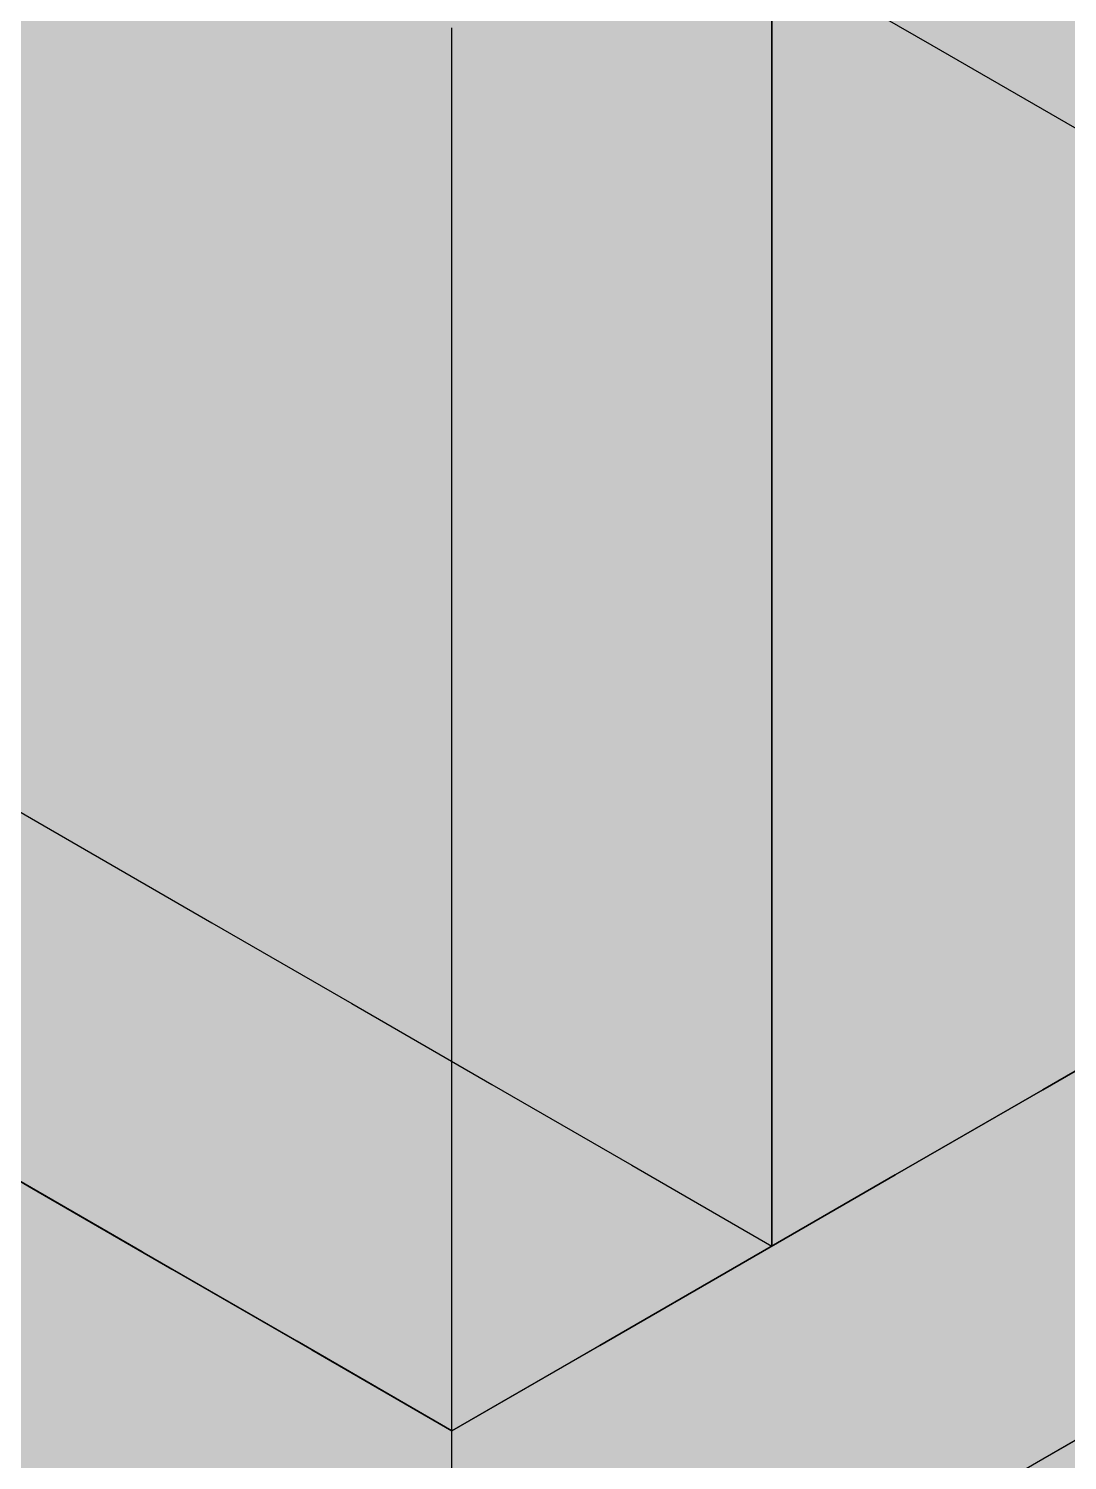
# Model space of a CAD drawing. Header units: metres. Extents: x 0 to 28.4, y 0 to 5.9.
# Drawn here: x 14.1515 to 14.4326, y 1.692 to 2.0795 of the extents above; entities that cross this region are included whole.
import ezdxf

# ---------------------------------------------------------------- set-up
doc = ezdxf.new("R2010")
doc.units = ezdxf.units.M
doc.header["$LTSCALE"] = 0.25
doc.layers.add('ISO-ARISTAS', color=8, linetype='CONTINUOUS')
doc.layers.add('ISO-CONCRETO-SUP', color=254, linetype='CONTINUOUS', true_color=0xe8e8e8)

msp = doc.modelspace()

# ---------------------------------------------------------------- linework, layer by layer
at = {"layer": 'ISO-ARISTAS', "color": 250}
for p, q in [((14.35263, 2.1), (14.39593, 2.075)), ((14.35263, 2.1), (14.39593, 2.075)), ((14.35263, 2.03476), (14.35263, 2.08222)), ((14.35263, 2.08222), (14.35263, 2.03476)), ((14.26603, 2.03222), (14.26603, 2.07968)), ((14.26603, 2.03222), (14.26603, 2.07968)), ((14.39593, 2.075), (14.43923, 2.05)), ((14.39593, 2.075), (14.43923, 2.05)), ((14.35263, 1.9873), (14.35263, 2.03476)), ((14.35263, 2.03476), (14.35263, 1.9873)), ((14.26603, 1.98476), (14.26603, 2.03222)), ((14.26603, 1.98476), (14.26603, 2.03222)), ((14.26603, 1.9373), (14.26603, 1.98476)), ((14.26603, 1.9373), (14.26603, 1.98476)), ((14.35263, 1.93984), (14.35263, 1.9873)), ((14.35263, 1.9873), (14.35263, 1.93984)), ((14.35263, 1.89238), (14.35263, 1.93984)), ((14.35263, 1.93984), (14.35263, 1.89238)), ((14.26603, 1.88984), (14.26603, 1.9373)), ((14.26603, 1.88984), (14.26603, 1.9373)), ((14.35263, 1.84492), (14.35263, 1.89238)), ((14.35263, 1.89238), (14.35263, 1.84492)), ((14.26603, 1.84238), (14.26603, 1.88984)), ((14.26603, 1.84238), (14.26603, 1.88984)), ((14.1253, 1.88125), (14.16318, 1.85938)), ((14.1253, 1.88125), (14.16318, 1.85938)), ((14.16318, 1.85938), (14.20107, 1.8375)), ((14.16318, 1.85938), (14.20107, 1.8375)), ((14.35263, 1.79746), (14.35263, 1.84492)), ((14.35263, 1.84492), (14.35263, 1.79746)), ((14.26603, 1.79492), (14.26603, 1.84238)), ((14.26603, 1.79492), (14.26603, 1.84238)), ((14.20107, 1.8375), (14.23896, 1.81563)), ((14.20107, 1.8375), (14.23896, 1.81563)), ((14.23896, 1.81563), (14.27685, 1.79375)), ((14.23896, 1.81563), (14.27685, 1.79375)), ((14.42591, 1.79231), (14.46588, 1.81538)), ((14.46588, 1.81538), (14.42591, 1.79231)), ((14.26603, 1.74746), (14.26603, 1.79492)), ((14.26603, 1.74746), (14.26603, 1.79492)), ((14.35263, 1.75), (14.35263, 1.79746)), ((14.35263, 1.79746), (14.35263, 1.75)), ((14.27685, 1.79375), (14.31474, 1.77188)), ((14.27685, 1.79375), (14.31474, 1.77188)), ((14.38594, 1.76923), (14.42591, 1.79231)), ((14.42591, 1.79231), (14.38594, 1.76923)), ((14.15236, 1.76563), (14.11447, 1.7875)), ((14.11447, 1.7875), (14.15236, 1.76563)), ((14.18217, 1.74841), (14.14025, 1.77262)), ((14.18217, 1.74841), (14.14025, 1.77262)), ((14.31474, 1.77188), (14.35263, 1.75)), ((14.31474, 1.77188), (14.35263, 1.75)), ((14.34597, 1.74615), (14.38594, 1.76923)), ((14.38594, 1.76923), (14.34597, 1.74615)), ((14.19025, 1.74375), (14.15236, 1.76563)), ((14.15236, 1.76563), (14.19025, 1.74375)), ((14.2241, 1.72421), (14.18217, 1.74841)), ((14.2241, 1.72421), (14.18217, 1.74841)), ((14.35263, 1.75), (14.30933, 1.725)), ((14.35263, 1.75), (14.30933, 1.725)), ((14.26603, 1.7), (14.26603, 1.74746)), ((14.26603, 1.7), (14.26603, 1.74746)), ((14.306, 1.72308), (14.34597, 1.74615)), ((14.34597, 1.74615), (14.306, 1.72308)), ((14.22814, 1.72188), (14.19025, 1.74375)), ((14.19025, 1.74375), (14.22814, 1.72188)), ((14.30933, 1.725), (14.26603, 1.7)), ((14.30933, 1.725), (14.26603, 1.7)), ((14.26603, 1.7), (14.2241, 1.72421)), ((14.26603, 1.7), (14.2241, 1.72421)), ((14.26603, 1.7), (14.22814, 1.72188)), ((14.22814, 1.72188), (14.26603, 1.7)), ((14.26603, 1.7), (14.306, 1.72308)), ((14.306, 1.72308), (14.26603, 1.7)), ((14.4248, 1.69167), (14.46521, 1.715)), ((14.46521, 1.715), (14.4248, 1.69167)), ((14.46588, 1.71538), (14.42591, 1.69231)), ((14.46588, 1.71538), (14.42591, 1.69231)), ((14.26603, 1.65), (14.26603, 1.7)), ((14.26603, 1.65), (14.26603, 1.7)), ((14.42591, 1.69231), (14.38594, 1.66923)), ((14.42591, 1.69231), (14.38594, 1.66923))]:
    msp.add_line(p, q, dxfattribs=at)
at = {"layer": 'ISO-CONCRETO-SUP', "true_color": 0xa6a6a2}
for points in [[(14.23896, 2.10039), (14.27685, 2.07851), (14.23896, 2.14785), (14.27685, 2.12597)], [(14.15236, 2.09785), (14.19025, 2.07597), (14.15236, 2.14531), (14.19025, 2.12343)], [(14.16318, 2.09668), (14.20107, 2.0748), (14.16318, 2.14414), (14.20107, 2.12226)], [(14.27685, 2.07851), (14.31474, 2.05663), (14.27685, 2.12597), (14.31474, 2.1041)], [(14.11447, 2.07226), (14.15236, 2.05039), (14.11447, 2.11972), (14.15236, 2.09785)], [(14.19025, 2.07597), (14.22814, 2.0541), (14.19025, 2.12343), (14.22814, 2.10156)], [(14.20107, 2.0748), (14.23896, 2.05293), (14.20107, 2.12226), (14.23896, 2.10039)], [(14.1253, 2.07109), (14.16318, 2.04922), (14.1253, 2.11855), (14.16318, 2.09668)], [(14.22814, 2.0541), (14.26603, 2.03222), (14.22814, 2.10156), (14.26603, 2.07968)], [(14.23896, 2.05293), (14.27685, 2.03105), (14.23896, 2.10039), (14.27685, 2.07851)], [(14.31474, 2.05663), (14.35263, 2.03476), (14.31474, 2.1041), (14.35263, 2.08222)], [(14.15236, 2.05039), (14.19025, 2.02851), (14.15236, 2.09785), (14.19025, 2.07597)], [(14.16318, 2.04922), (14.20107, 2.02734), (14.16318, 2.09668), (14.20107, 2.0748)], [(14.27685, 2.03105), (14.31474, 2.00917), (14.27685, 2.07851), (14.31474, 2.05663)], [(14.19025, 2.02851), (14.22814, 2.00664), (14.19025, 2.07597), (14.22814, 2.0541)], [(14.20107, 2.02734), (14.23896, 2.00547), (14.20107, 2.0748), (14.23896, 2.05293)], [(14.11447, 2.0248), (14.15236, 2.00293), (14.11447, 2.07226), (14.15236, 2.05039)], [(14.1253, 2.02363), (14.16318, 2.00176), (14.1253, 2.07109), (14.16318, 2.04922)], [(14.22814, 2.00664), (14.26603, 1.98476), (14.22814, 2.0541), (14.26603, 2.03222)], [(14.31474, 2.00917), (14.35263, 1.9873), (14.31474, 2.05663), (14.35263, 2.03476)], [(14.15236, 2.00293), (14.19025, 1.98105), (14.15236, 2.05039), (14.19025, 2.02851)], [(14.23896, 2.00547), (14.27685, 1.98359), (14.23896, 2.05293), (14.27685, 2.03105)], [(14.16318, 2.00176), (14.20107, 1.97988), (14.16318, 2.04922), (14.20107, 2.02734)], [(14.27685, 1.98359), (14.31474, 1.96172), (14.27685, 2.03105), (14.31474, 2.00917)], [(14.19025, 1.98105), (14.22814, 1.95918), (14.19025, 2.02851), (14.22814, 2.00664)], [(14.20107, 1.97988), (14.23896, 1.95801), (14.20107, 2.02734), (14.23896, 2.00547)], [(14.11447, 1.97734), (14.15236, 1.95547), (14.11447, 2.0248), (14.15236, 2.00293)], [(14.1253, 1.97617), (14.16318, 1.9543), (14.1253, 2.02363), (14.16318, 2.00176)], [(14.31474, 1.96172), (14.35263, 1.93984), (14.31474, 2.00917), (14.35263, 1.9873)], [(14.22814, 1.95918), (14.26603, 1.9373), (14.22814, 2.00664), (14.26603, 1.98476)], [(14.23896, 1.95801), (14.27685, 1.93613), (14.23896, 2.00547), (14.27685, 1.98359)], [(14.15236, 1.95547), (14.19025, 1.93359), (14.15236, 2.00293), (14.19025, 1.98105)], [(14.16318, 1.9543), (14.20107, 1.93242), (14.16318, 2.00176), (14.20107, 1.97988)], [(14.19025, 1.93359), (14.22814, 1.91172), (14.19025, 1.98105), (14.22814, 1.95918)], [(14.27685, 1.93613), (14.31474, 1.91426), (14.27685, 1.98359), (14.31474, 1.96172)], [(14.11447, 1.92988), (14.15236, 1.90801), (14.11447, 1.97734), (14.15236, 1.95547)], [(14.20107, 1.93242), (14.23896, 1.91055), (14.20107, 1.97988), (14.23896, 1.95801)], [(14.1253, 1.92871), (14.16318, 1.90684), (14.1253, 1.97617), (14.16318, 1.9543)], [(14.31474, 1.91426), (14.35263, 1.89238), (14.31474, 1.96172), (14.35263, 1.93984)], [(14.22814, 1.91172), (14.26603, 1.88984), (14.22814, 1.95918), (14.26603, 1.9373)], [(14.23896, 1.91055), (14.27685, 1.88867), (14.23896, 1.95801), (14.27685, 1.93613)], [(14.15236, 1.90801), (14.19025, 1.88613), (14.15236, 1.95547), (14.19025, 1.93359)], [(14.16318, 1.90684), (14.20107, 1.88496), (14.16318, 1.9543), (14.20107, 1.93242)], [(14.27685, 1.88867), (14.31474, 1.8668), (14.27685, 1.93613), (14.31474, 1.91426)], [(14.11447, 1.88242), (14.15236, 1.86055), (14.11447, 1.92988), (14.15236, 1.90801)], [(14.19025, 1.88613), (14.22814, 1.86426), (14.19025, 1.93359), (14.22814, 1.91172)], [(14.20107, 1.88496), (14.23896, 1.86309), (14.20107, 1.93242), (14.23896, 1.91055)], [(14.1253, 1.88125), (14.16318, 1.85938), (14.1253, 1.92871), (14.16318, 1.90684)], [(14.22814, 1.86426), (14.26603, 1.84238), (14.22814, 1.91172), (14.26603, 1.88984)], [(14.23896, 1.86309), (14.27685, 1.84121), (14.23896, 1.91055), (14.27685, 1.88867)], [(14.31474, 1.8668), (14.35263, 1.84492), (14.31474, 1.91426), (14.35263, 1.89238)], [(14.15236, 1.86055), (14.19025, 1.83867), (14.15236, 1.90801), (14.19025, 1.88613)], [(14.16318, 1.85938), (14.20107, 1.8375), (14.16318, 1.90684), (14.20107, 1.88496)], [(14.27685, 1.84121), (14.31474, 1.81934), (14.27685, 1.88867), (14.31474, 1.8668)], [(14.19025, 1.83867), (14.22814, 1.8168), (14.19025, 1.88613), (14.22814, 1.86426)], [(14.20107, 1.8375), (14.23896, 1.81563), (14.20107, 1.88496), (14.23896, 1.86309)], [(14.11447, 1.83496), (14.15236, 1.81309), (14.11447, 1.88242), (14.15236, 1.86055)], [(14.22814, 1.8168), (14.26603, 1.79492), (14.22814, 1.86426), (14.26603, 1.84238)], [(14.31474, 1.81934), (14.35263, 1.79746), (14.31474, 1.8668), (14.35263, 1.84492)], [(14.15236, 1.81309), (14.19025, 1.79121), (14.15236, 1.86055), (14.19025, 1.83867)], [(14.23896, 1.81563), (14.27685, 1.79375), (14.23896, 1.86309), (14.27685, 1.84121)], [(14.27685, 1.79375), (14.31474, 1.77188), (14.27685, 1.84121), (14.31474, 1.81934)], [(14.19025, 1.79121), (14.22814, 1.76934), (14.19025, 1.83867), (14.22814, 1.8168)], [(14.11447, 1.7875), (14.15236, 1.76563), (14.11447, 1.83496), (14.15236, 1.81309)], [(14.31474, 1.77188), (14.35263, 1.75), (14.31474, 1.81934), (14.35263, 1.79746)], [(14.22814, 1.76934), (14.26603, 1.74746), (14.22814, 1.8168), (14.26603, 1.79492)], [(14.15236, 1.76563), (14.19025, 1.74375), (14.15236, 1.81309), (14.19025, 1.79121)], [(14.19025, 1.74375), (14.22814, 1.72188), (14.19025, 1.79121), (14.22814, 1.76934)], [(14.14025, 1.72262), (14.18217, 1.69841), (14.14025, 1.77262), (14.18217, 1.74841)], [(14.22814, 1.72188), (14.26603, 1.7), (14.22814, 1.76934), (14.26603, 1.74746)], [(14.18217, 1.69841), (14.2241, 1.67421), (14.18217, 1.74841), (14.2241, 1.72421)], [(14.14025, 1.67262), (14.18217, 1.64841), (14.14025, 1.72262), (14.18217, 1.69841)], [(14.2241, 1.67421), (14.26603, 1.65), (14.2241, 1.72421), (14.26603, 1.7)], [(14.18217, 1.64841), (14.2241, 1.62421), (14.18217, 1.69841), (14.2241, 1.67421)]]:
    msp.add_solid(points, dxfattribs=at)
at = {"layer": 'ISO-CONCRETO-SUP', "true_color": 0x89847b}
for points in [[(14.35263, 2.1), (14.39593, 2.075), (14.35263, 2.15), (14.39593, 2.125)], [(14.39593, 2.075), (14.43923, 2.05), (14.39593, 2.125), (14.43923, 2.1)]]:
    msp.add_solid(points, dxfattribs=at)
at = {"layer": 'ISO-CONCRETO-SUP', "true_color": 0x949491}
for points in [[(14.35263, 2.08222), (14.30933, 2.05722), (14.35263, 2.12968), (14.30933, 2.10468)], [(14.30933, 2.05722), (14.26603, 2.03222), (14.30933, 2.10468), (14.26603, 2.07968)], [(14.35263, 2.03476), (14.30933, 2.00976), (14.35263, 2.08222), (14.30933, 2.05722)], [(14.30933, 2.00976), (14.26603, 1.98476), (14.30933, 2.05722), (14.26603, 2.03222)], [(14.35263, 1.9873), (14.30933, 1.9623), (14.35263, 2.03476), (14.30933, 2.00976)], [(14.30933, 1.9623), (14.26603, 1.9373), (14.30933, 2.00976), (14.26603, 1.98476)], [(14.35263, 1.93984), (14.30933, 1.91484), (14.35263, 1.9873), (14.30933, 1.9623)], [(14.30933, 1.91484), (14.26603, 1.88984), (14.30933, 1.9623), (14.26603, 1.9373)], [(14.35263, 1.89238), (14.30933, 1.86738), (14.35263, 1.93984), (14.30933, 1.91484)], [(14.30933, 1.86738), (14.26603, 1.84238), (14.30933, 1.91484), (14.26603, 1.88984)], [(14.35263, 1.84492), (14.30933, 1.81992), (14.35263, 1.89238), (14.30933, 1.86738)], [(14.30933, 1.81992), (14.26603, 1.79492), (14.30933, 1.86738), (14.26603, 1.84238)], [(14.35263, 1.79746), (14.30933, 1.77246), (14.35263, 1.84492), (14.30933, 1.81992)], [(14.30933, 1.77246), (14.26603, 1.74746), (14.30933, 1.81992), (14.26603, 1.79492)], [(14.46588, 1.76538), (14.42591, 1.74231), (14.46588, 1.81538), (14.42591, 1.79231)], [(14.35263, 1.75), (14.30933, 1.725), (14.35263, 1.79746), (14.30933, 1.77246)], [(14.42591, 1.74231), (14.38594, 1.71923), (14.42591, 1.79231), (14.38594, 1.76923)], [(14.30933, 1.725), (14.26603, 1.7), (14.30933, 1.77246), (14.26603, 1.74746)], [(14.38594, 1.71923), (14.34597, 1.69615), (14.38594, 1.76923), (14.34597, 1.74615)], [(14.46588, 1.71538), (14.42591, 1.69231), (14.46588, 1.76538), (14.42591, 1.74231)], [(14.34597, 1.69615), (14.306, 1.67308), (14.34597, 1.74615), (14.306, 1.72308)], [(14.42591, 1.69231), (14.38594, 1.66923), (14.42591, 1.74231), (14.38594, 1.71923)], [(14.306, 1.67308), (14.26603, 1.65), (14.306, 1.72308), (14.26603, 1.7)], [(14.38594, 1.66923), (14.34597, 1.64615), (14.38594, 1.71923), (14.34597, 1.69615)], [(14.34597, 1.64615), (14.306, 1.62308), (14.34597, 1.69615), (14.306, 1.67308)]]:
    msp.add_solid(points, dxfattribs=at)
at = {"layer": 'ISO-CONCRETO-SUP', "true_color": 0xb8b8b3}
for points in [[(14.16652, 2.12668), (14.20845, 2.10247), (14.12655, 2.1036), (14.16848, 2.07939)], [(14.24842, 2.12555), (14.29035, 2.10134), (14.20845, 2.10247), (14.25038, 2.07827)], [(14.33032, 2.12442), (14.37224, 2.10021), (14.29035, 2.10134), (14.33227, 2.07714)], [(14.16261, 2.12124), (14.20454, 2.09704), (14.12264, 2.09817), (14.16457, 2.07396)], [(14.24451, 2.12011), (14.28644, 2.09591), (14.20454, 2.09704), (14.24646, 2.07283)], [(14.41221, 2.12329), (14.45414, 2.09908), (14.37224, 2.10021), (14.41417, 2.07601)], [(14.32641, 2.11899), (14.36833, 2.09478), (14.28644, 2.09591), (14.32836, 2.0717)], [(14.4083, 2.11786), (14.45023, 2.09365), (14.36833, 2.09478), (14.41026, 2.07057)], [(14.12655, 2.1036), (14.16848, 2.07939), (14.08658, 2.08052), (14.12851, 2.05632)], [(14.20845, 2.10247), (14.25038, 2.07827), (14.16848, 2.07939), (14.21041, 2.05519)], [(14.29035, 2.10134), (14.33227, 2.07714), (14.25038, 2.07827), (14.2923, 2.05406)], [(14.12264, 2.09817), (14.16457, 2.07396), (14.08267, 2.07509), (14.1246, 2.05088)], [(14.20454, 2.09704), (14.24646, 2.07283), (14.16457, 2.07396), (14.20649, 2.04975)], [(14.37224, 2.10021), (14.41417, 2.07601), (14.33227, 2.07714), (14.3742, 2.05293)], [(14.45414, 2.09908), (14.49607, 2.07488), (14.41417, 2.07601), (14.4561, 2.0518)], [(14.28644, 2.09591), (14.32836, 2.0717), (14.24646, 2.07283), (14.28839, 2.04863)], [(14.36833, 2.09478), (14.41026, 2.07057), (14.32836, 2.0717), (14.37029, 2.0475)], [(14.45023, 2.09365), (14.49216, 2.06944), (14.41026, 2.07057), (14.45219, 2.04637)], [(14.16848, 2.07939), (14.21041, 2.05519), (14.12851, 2.05632), (14.17044, 2.03211)], [(14.25038, 2.07827), (14.2923, 2.05406), (14.21041, 2.05519), (14.25233, 2.03098)], [(14.33227, 2.07714), (14.3742, 2.05293), (14.2923, 2.05406), (14.33423, 2.02985)], [(14.16457, 2.07396), (14.20649, 2.04975), (14.1246, 2.05088), (14.16652, 2.02668)], [(14.41417, 2.07601), (14.4561, 2.0518), (14.3742, 2.05293), (14.41613, 2.02872)], [(14.24646, 2.07283), (14.28839, 2.04863), (14.20649, 2.04975), (14.24842, 2.02555)], [(14.32836, 2.0717), (14.37029, 2.0475), (14.28839, 2.04863), (14.33032, 2.02442)], [(14.41026, 2.07057), (14.45219, 2.04637), (14.37029, 2.0475), (14.41221, 2.02329)], [(14.12851, 2.05632), (14.17044, 2.03211), (14.08854, 2.03324), (14.13047, 2.00903)], [(14.21041, 2.05519), (14.25233, 2.03098), (14.17044, 2.03211), (14.21236, 2.00791)], [(14.2923, 2.05406), (14.33423, 2.02985), (14.25233, 2.03098), (14.29426, 2.00678)], [(14.1246, 2.05088), (14.16652, 2.02668), (14.08463, 2.02781), (14.12655, 2.0036)], [(14.3742, 2.05293), (14.41613, 2.02872), (14.33423, 2.02985), (14.37616, 2.00565)], [(14.4561, 2.0518), (14.49802, 2.02759), (14.41613, 2.02872), (14.45805, 2.00452)], [(14.20649, 2.04975), (14.24842, 2.02555), (14.16652, 2.02668), (14.20845, 2.00247)], [(14.28839, 2.04863), (14.33032, 2.02442), (14.24842, 2.02555), (14.29035, 2.00134)], [(14.37029, 2.0475), (14.41221, 2.02329), (14.33032, 2.02442), (14.37224, 2.00021)], [(14.45219, 2.04637), (14.49411, 2.02216), (14.41221, 2.02329), (14.45414, 1.99908)], [(14.17044, 2.03211), (14.21236, 2.00791), (14.13047, 2.00903), (14.17239, 1.98483)], [(14.25233, 2.03098), (14.29426, 2.00678), (14.21236, 2.00791), (14.25429, 1.9837)], [(14.33423, 2.02985), (14.37616, 2.00565), (14.29426, 2.00678), (14.33619, 1.98257)], [(14.41613, 2.02872), (14.45805, 2.00452), (14.37616, 2.00565), (14.41808, 1.98144)], [(14.16652, 2.02668), (14.20845, 2.00247), (14.12655, 2.0036), (14.16848, 1.97939)], [(14.24842, 2.02555), (14.29035, 2.00134), (14.20845, 2.00247), (14.25038, 1.97827)], [(14.33032, 2.02442), (14.37224, 2.00021), (14.29035, 2.00134), (14.33227, 1.97714)], [(14.41221, 2.02329), (14.45414, 1.99908), (14.37224, 2.00021), (14.41417, 1.97601)], [(14.13047, 2.00903), (14.17239, 1.98483), (14.0905, 1.98596), (14.13242, 1.96175)], [(14.21236, 2.00791), (14.25429, 1.9837), (14.17239, 1.98483), (14.21432, 1.96062)], [(14.12655, 2.0036), (14.16848, 1.97939), (14.08658, 1.98052), (14.12851, 1.95632)], [(14.29426, 2.00678), (14.33619, 1.98257), (14.25429, 1.9837), (14.29622, 1.95949)], [(14.37616, 2.00565), (14.41808, 1.98144), (14.33619, 1.98257), (14.37811, 1.95836)], [(14.45805, 2.00452), (14.49998, 1.98031), (14.41808, 1.98144), (14.46001, 1.95723)], [(14.20845, 2.00247), (14.25038, 1.97827), (14.16848, 1.97939), (14.21041, 1.95519)], [(14.29035, 2.00134), (14.33227, 1.97714), (14.25038, 1.97827), (14.2923, 1.95406)], [(14.37224, 2.00021), (14.41417, 1.97601), (14.33227, 1.97714), (14.3742, 1.95293)], [(14.45414, 1.99908), (14.49607, 1.97488), (14.41417, 1.97601), (14.4561, 1.9518)], [(14.17239, 1.98483), (14.21432, 1.96062), (14.13242, 1.96175), (14.17435, 1.93755)], [(14.25429, 1.9837), (14.29622, 1.95949), (14.21432, 1.96062), (14.25625, 1.93642)], [(14.33619, 1.98257), (14.37811, 1.95836), (14.29622, 1.95949), (14.33814, 1.93529)], [(14.41808, 1.98144), (14.46001, 1.95723), (14.37811, 1.95836), (14.42004, 1.93416)], [(14.16848, 1.97939), (14.21041, 1.95519), (14.12851, 1.95632), (14.17044, 1.93211)], [(14.25038, 1.97827), (14.2923, 1.95406), (14.21041, 1.95519), (14.25233, 1.93098)], [(14.33227, 1.97714), (14.3742, 1.95293), (14.2923, 1.95406), (14.33423, 1.92985)], [(14.41417, 1.97601), (14.4561, 1.9518), (14.3742, 1.95293), (14.41613, 1.92872)], [(14.13242, 1.96175), (14.17435, 1.93755), (14.09245, 1.93867), (14.13438, 1.91447)], [(14.21432, 1.96062), (14.25625, 1.93642), (14.17435, 1.93755), (14.21627, 1.91334)], [(14.29622, 1.95949), (14.33814, 1.93529), (14.25625, 1.93642), (14.29817, 1.91221)], [(14.37811, 1.95836), (14.42004, 1.93416), (14.33814, 1.93529), (14.38007, 1.91108)], [(14.46001, 1.95723), (14.50194, 1.93303), (14.42004, 1.93416), (14.46197, 1.90995)], [(14.12851, 1.95632), (14.17044, 1.93211), (14.08854, 1.93324), (14.13047, 1.90903)], [(14.21041, 1.95519), (14.25233, 1.93098), (14.17044, 1.93211), (14.21236, 1.90791)], [(14.2923, 1.95406), (14.33423, 1.92985), (14.25233, 1.93098), (14.29426, 1.90678)], [(14.3742, 1.95293), (14.41613, 1.92872), (14.33423, 1.92985), (14.37616, 1.90565)], [(14.4561, 1.9518), (14.49802, 1.92759), (14.41613, 1.92872), (14.45805, 1.90452)], [(14.17435, 1.93755), (14.21627, 1.91334), (14.13438, 1.91447), (14.1763, 1.89026)], [(14.25625, 1.93642), (14.29817, 1.91221), (14.21627, 1.91334), (14.2582, 1.88913)], [(14.33814, 1.93529), (14.38007, 1.91108), (14.29817, 1.91221), (14.3401, 1.888)], [(14.42004, 1.93416), (14.46197, 1.90995), (14.38007, 1.91108), (14.42199, 1.88687)], [(14.17044, 1.93211), (14.21236, 1.90791), (14.13047, 1.90903), (14.17239, 1.88483)], [(14.25233, 1.93098), (14.29426, 1.90678), (14.21236, 1.90791), (14.25429, 1.8837)], [(14.33423, 1.92985), (14.37616, 1.90565), (14.29426, 1.90678), (14.33619, 1.88257)], [(14.41613, 1.92872), (14.45805, 1.90452), (14.37616, 1.90565), (14.41808, 1.88144)], [(14.13438, 1.91447), (14.1763, 1.89026), (14.09441, 1.89139), (14.13633, 1.86719)], [(14.21627, 1.91334), (14.2582, 1.88913), (14.1763, 1.89026), (14.21823, 1.86606)], [(14.29817, 1.91221), (14.3401, 1.888), (14.2582, 1.88913), (14.30013, 1.86493)], [(14.38007, 1.91108), (14.42199, 1.88687), (14.3401, 1.888), (14.38202, 1.8638)], [(14.13047, 1.90903), (14.17239, 1.88483), (14.0905, 1.88596), (14.13242, 1.86175)], [(14.21236, 1.90791), (14.25429, 1.8837), (14.17239, 1.88483), (14.21432, 1.86062)], [(14.29426, 1.90678), (14.33619, 1.88257), (14.25429, 1.8837), (14.29622, 1.85949)], [(14.46197, 1.90995), (14.50389, 1.88574), (14.42199, 1.88687), (14.46392, 1.86267)], [(14.37616, 1.90565), (14.41808, 1.88144), (14.33619, 1.88257), (14.37811, 1.85836)], [(14.45805, 1.90452), (14.49998, 1.88031), (14.41808, 1.88144), (14.46001, 1.85723)], [(14.1763, 1.89026), (14.21823, 1.86606), (14.13633, 1.86719), (14.17826, 1.84298)], [(14.2582, 1.88913), (14.30013, 1.86493), (14.21823, 1.86606), (14.26016, 1.84185)], [(14.3401, 1.888), (14.38202, 1.8638), (14.30013, 1.86493), (14.34205, 1.84072)], [(14.17239, 1.88483), (14.21432, 1.86062), (14.13242, 1.86175), (14.17435, 1.83755)], [(14.25429, 1.8837), (14.29622, 1.85949), (14.21432, 1.86062), (14.25625, 1.83642)], [(14.42199, 1.88687), (14.46392, 1.86267), (14.38202, 1.8638), (14.42395, 1.83959)], [(14.1253, 1.88125), (14.16318, 1.85938), (14.082, 1.85625), (14.11988, 1.83438)], [(14.33619, 1.88257), (14.37811, 1.85836), (14.29622, 1.85949), (14.33814, 1.83529)], [(14.41808, 1.88144), (14.46001, 1.85723), (14.37811, 1.85836), (14.42004, 1.83416)], [(14.13633, 1.86719), (14.17826, 1.84298), (14.09636, 1.84411), (14.13829, 1.8199)], [(14.21823, 1.86606), (14.26016, 1.84185), (14.17826, 1.84298), (14.22019, 1.81877)], [(14.30013, 1.86493), (14.34205, 1.84072), (14.26016, 1.84185), (14.30208, 1.81764)], [(14.13242, 1.86175), (14.17435, 1.83755), (14.09245, 1.83867), (14.13438, 1.81447)], [(14.21432, 1.86062), (14.25625, 1.83642), (14.17435, 1.83755), (14.21627, 1.81334)], [(14.38202, 1.8638), (14.42395, 1.83959), (14.34205, 1.84072), (14.38398, 1.81651)], [(14.46392, 1.86267), (14.50585, 1.83846), (14.42395, 1.83959), (14.46588, 1.81538)], [(14.16318, 1.85938), (14.20107, 1.8375), (14.11988, 1.83438), (14.15777, 1.8125)], [(14.29622, 1.85949), (14.33814, 1.83529), (14.25625, 1.83642), (14.29817, 1.81221)], [(14.37811, 1.85836), (14.42004, 1.83416), (14.33814, 1.83529), (14.38007, 1.81108)], [(14.46001, 1.85723), (14.50194, 1.83303), (14.42004, 1.83416), (14.46197, 1.80995)], [(14.17826, 1.84298), (14.22019, 1.81877), (14.13829, 1.8199), (14.18022, 1.7957)], [(14.26016, 1.84185), (14.30208, 1.81764), (14.22019, 1.81877), (14.26211, 1.79457)], [(14.34205, 1.84072), (14.38398, 1.81651), (14.30208, 1.81764), (14.34401, 1.79344)], [(14.17435, 1.83755), (14.21627, 1.81334), (14.13438, 1.81447), (14.1763, 1.79026)], [(14.20107, 1.8375), (14.23896, 1.81563), (14.15777, 1.8125), (14.19566, 1.79063)], [(14.42395, 1.83959), (14.46588, 1.81538), (14.38398, 1.81651), (14.42591, 1.79231)], [(14.11988, 1.83438), (14.15777, 1.8125), (14.07658, 1.80938), (14.11447, 1.7875)], [(14.25625, 1.83642), (14.29817, 1.81221), (14.21627, 1.81334), (14.2582, 1.78913)], [(14.33814, 1.83529), (14.38007, 1.81108), (14.29817, 1.81221), (14.3401, 1.788)], [(14.42004, 1.83416), (14.46197, 1.80995), (14.38007, 1.81108), (14.42199, 1.78687)], [(14.13829, 1.8199), (14.18022, 1.7957), (14.09832, 1.79683), (14.14025, 1.77262)], [(14.22019, 1.81877), (14.26211, 1.79457), (14.18022, 1.7957), (14.22214, 1.77149)], [(14.30208, 1.81764), (14.34401, 1.79344), (14.26211, 1.79457), (14.30404, 1.77036)], [(14.13438, 1.81447), (14.1763, 1.79026), (14.09441, 1.79139), (14.13633, 1.76719)], [(14.23896, 1.81563), (14.27685, 1.79375), (14.19566, 1.79063), (14.23355, 1.76875)], [(14.38398, 1.81651), (14.42591, 1.79231), (14.34401, 1.79344), (14.38594, 1.76923)], [(14.15777, 1.8125), (14.19566, 1.79063), (14.11447, 1.7875), (14.15236, 1.76563)], [(14.21627, 1.81334), (14.2582, 1.78913), (14.1763, 1.79026), (14.21823, 1.76606)], [(14.29817, 1.81221), (14.3401, 1.788), (14.2582, 1.78913), (14.30013, 1.76493)], [(14.38007, 1.81108), (14.42199, 1.78687), (14.3401, 1.788), (14.38202, 1.7638)], [(14.46197, 1.80995), (14.50389, 1.78574), (14.42199, 1.78687), (14.46392, 1.76267)], [(14.18022, 1.7957), (14.22214, 1.77149), (14.14025, 1.77262), (14.18217, 1.74841)], [(14.26211, 1.79457), (14.30404, 1.77036), (14.22214, 1.77149), (14.26407, 1.74728)], [(14.19566, 1.79063), (14.23355, 1.76875), (14.15236, 1.76563), (14.19025, 1.74375)], [(14.27685, 1.79375), (14.31474, 1.77188), (14.23355, 1.76875), (14.27144, 1.74688)], [(14.34401, 1.79344), (14.38594, 1.76923), (14.30404, 1.77036), (14.34597, 1.74615)], [(14.1763, 1.79026), (14.21823, 1.76606), (14.13633, 1.76719), (14.17826, 1.74298)], [(14.2582, 1.78913), (14.30013, 1.76493), (14.21823, 1.76606), (14.26016, 1.74185)], [(14.3401, 1.788), (14.38202, 1.7638), (14.30013, 1.76493), (14.34205, 1.74072)], [(14.42199, 1.78687), (14.46392, 1.76267), (14.38202, 1.7638), (14.42395, 1.73959)], [(14.22214, 1.77149), (14.26407, 1.74728), (14.18217, 1.74841), (14.2241, 1.72421)], [(14.31474, 1.77188), (14.35263, 1.75), (14.27144, 1.74688), (14.30933, 1.725)], [(14.13633, 1.76719), (14.17826, 1.74298), (14.09636, 1.74411), (14.13829, 1.7199)], [(14.23355, 1.76875), (14.27144, 1.74688), (14.19025, 1.74375), (14.22814, 1.72188)], [(14.30404, 1.77036), (14.34597, 1.74615), (14.26407, 1.74728), (14.306, 1.72308)], [(14.21823, 1.76606), (14.26016, 1.74185), (14.17826, 1.74298), (14.22019, 1.71877)], [(14.30013, 1.76493), (14.34205, 1.74072), (14.26016, 1.74185), (14.30208, 1.71764)], [(14.38202, 1.7638), (14.42395, 1.73959), (14.34205, 1.74072), (14.38398, 1.71651)], [(14.46392, 1.76267), (14.50585, 1.73846), (14.42395, 1.73959), (14.46588, 1.71538)], [(14.26407, 1.74728), (14.306, 1.72308), (14.2241, 1.72421), (14.26603, 1.7)], [(14.27144, 1.74688), (14.30933, 1.725), (14.22814, 1.72188), (14.26603, 1.7)], [(14.17826, 1.74298), (14.22019, 1.71877), (14.13829, 1.7199), (14.18022, 1.6957)], [(14.26016, 1.74185), (14.30208, 1.71764), (14.22019, 1.71877), (14.26211, 1.69457)], [(14.34205, 1.74072), (14.38398, 1.71651), (14.30208, 1.71764), (14.34401, 1.69344)], [(14.42395, 1.73959), (14.46588, 1.71538), (14.38398, 1.71651), (14.42591, 1.69231)], [(14.13829, 1.7199), (14.18022, 1.6957), (14.09832, 1.69683), (14.14025, 1.67262)], [(14.22019, 1.71877), (14.26211, 1.69457), (14.18022, 1.6957), (14.22214, 1.67149)], [(14.30208, 1.71764), (14.34401, 1.69344), (14.26211, 1.69457), (14.30404, 1.67036)], [(14.38398, 1.71651), (14.42591, 1.69231), (14.34401, 1.69344), (14.38594, 1.66923)], [(14.18022, 1.6957), (14.22214, 1.67149), (14.14025, 1.67262), (14.18217, 1.64841)], [(14.26211, 1.69457), (14.30404, 1.67036), (14.22214, 1.67149), (14.26407, 1.64728)], [(14.34401, 1.69344), (14.38594, 1.66923), (14.30404, 1.67036), (14.34597, 1.64615)]]:
    msp.add_solid(points, dxfattribs=at)
at = {"layer": 'ISO-CONCRETO-SUP', "true_color": 0x989388}
for points in [[(14.22561, 2.12667), (14.26891, 2.10167), (14.1852, 2.10333), (14.2285, 2.07833)], [(14.30933, 2.125), (14.35263, 2.1), (14.26891, 2.10167), (14.31221, 2.07667)], [(14.39882, 2.12667), (14.44212, 2.10167), (14.3584, 2.10333), (14.4017, 2.07833)], [(14.19097, 2.10667), (14.23427, 2.08167), (14.15056, 2.08333), (14.19386, 2.05833)], [(14.27469, 2.105), (14.31799, 2.08), (14.23427, 2.08167), (14.27757, 2.05667)], [(14.1852, 2.10333), (14.2285, 2.07833), (14.14478, 2.08), (14.18808, 2.055)], [(14.26891, 2.10167), (14.31221, 2.07667), (14.2285, 2.07833), (14.2718, 2.05333)], [(14.3584, 2.10333), (14.4017, 2.07833), (14.31799, 2.08), (14.36129, 2.055)], [(14.44212, 2.10167), (14.48542, 2.07667), (14.4017, 2.07833), (14.445, 2.05333)], [(14.35263, 2.1), (14.39593, 2.075), (14.31221, 2.07667), (14.35551, 2.05167)], [(14.15056, 2.08333), (14.19386, 2.05833), (14.11014, 2.06), (14.15344, 2.035)], [(14.23427, 2.08167), (14.27757, 2.05667), (14.19386, 2.05833), (14.23716, 2.03333)], [(14.14478, 2.08), (14.18808, 2.055), (14.10437, 2.05667), (14.14767, 2.03167)], [(14.2285, 2.07833), (14.2718, 2.05333), (14.18808, 2.055), (14.23138, 2.03)], [(14.31799, 2.08), (14.36129, 2.055), (14.27757, 2.05667), (14.32087, 2.03167)], [(14.4017, 2.07833), (14.445, 2.05333), (14.36129, 2.055), (14.40459, 2.03)], [(14.31221, 2.07667), (14.35551, 2.05167), (14.2718, 2.05333), (14.3151, 2.02833)], [(14.39593, 2.075), (14.43923, 2.05), (14.35551, 2.05167), (14.39882, 2.02667)], [(14.11014, 2.06), (14.15344, 2.035), (14.06973, 2.03667), (14.11303, 2.01167)], [(14.19386, 2.05833), (14.23716, 2.03333), (14.15344, 2.035), (14.19674, 2.01)], [(14.18808, 2.055), (14.23138, 2.03), (14.14767, 2.03167), (14.19097, 2.00667)], [(14.27757, 2.05667), (14.32087, 2.03167), (14.23716, 2.03333), (14.28046, 2.00833)], [(14.36129, 2.055), (14.40459, 2.03), (14.32087, 2.03167), (14.36417, 2.00667)], [(14.2718, 2.05333), (14.3151, 2.02833), (14.23138, 2.03), (14.27469, 2.005)], [(14.35551, 2.05167), (14.39882, 2.02667), (14.3151, 2.02833), (14.3584, 2.00333)], [(14.43923, 2.05), (14.48253, 2.025), (14.39882, 2.02667), (14.44212, 2.00167)], [(14.445, 2.05333), (14.48831, 2.02833), (14.40459, 2.03), (14.44789, 2.005)], [(14.15344, 2.035), (14.19674, 2.01), (14.11303, 2.01167), (14.15633, 1.98667)], [(14.14767, 2.03167), (14.19097, 2.00667), (14.10725, 2.00833), (14.15056, 1.98333)], [(14.23716, 2.03333), (14.28046, 2.00833), (14.19674, 2.01), (14.24004, 1.985)], [(14.32087, 2.03167), (14.36417, 2.00667), (14.28046, 2.00833), (14.32376, 1.98333)], [(14.23138, 2.03), (14.27469, 2.005), (14.19097, 2.00667), (14.23427, 1.98167)], [(14.3151, 2.02833), (14.3584, 2.00333), (14.27469, 2.005), (14.31799, 1.98)], [(14.40459, 2.03), (14.44789, 2.005), (14.36417, 2.00667), (14.40748, 1.98167)], [(14.39882, 2.02667), (14.44212, 2.00167), (14.3584, 2.00333), (14.4017, 1.97833)], [(14.11303, 2.01167), (14.15633, 1.98667), (14.07261, 1.98833), (14.11591, 1.96333)], [(14.19674, 2.01), (14.24004, 1.985), (14.15633, 1.98667), (14.19963, 1.96167)], [(14.28046, 2.00833), (14.32376, 1.98333), (14.24004, 1.985), (14.28335, 1.96)], [(14.19097, 2.00667), (14.23427, 1.98167), (14.15056, 1.98333), (14.19386, 1.95833)], [(14.27469, 2.005), (14.31799, 1.98), (14.23427, 1.98167), (14.27757, 1.95667)], [(14.36417, 2.00667), (14.40748, 1.98167), (14.32376, 1.98333), (14.36706, 1.95833)], [(14.44789, 2.005), (14.49119, 1.98), (14.40748, 1.98167), (14.45078, 1.95667)], [(14.3584, 2.00333), (14.4017, 1.97833), (14.31799, 1.98), (14.36129, 1.955)], [(14.44212, 2.00167), (14.48542, 1.97667), (14.4017, 1.97833), (14.445, 1.95333)], [(14.15633, 1.98667), (14.19963, 1.96167), (14.11591, 1.96333), (14.15922, 1.93833)], [(14.24004, 1.985), (14.28335, 1.96), (14.19963, 1.96167), (14.24293, 1.93667)], [(14.15056, 1.98333), (14.19386, 1.95833), (14.11014, 1.96), (14.15344, 1.935)], [(14.23427, 1.98167), (14.27757, 1.95667), (14.19386, 1.95833), (14.23716, 1.93333)], [(14.32376, 1.98333), (14.36706, 1.95833), (14.28335, 1.96), (14.32665, 1.935)], [(14.40748, 1.98167), (14.45078, 1.95667), (14.36706, 1.95833), (14.41036, 1.93333)], [(14.31799, 1.98), (14.36129, 1.955), (14.27757, 1.95667), (14.32087, 1.93167)], [(14.4017, 1.97833), (14.445, 1.95333), (14.36129, 1.955), (14.40459, 1.93)], [(14.11591, 1.96333), (14.15922, 1.93833), (14.0755, 1.94), (14.1188, 1.915)], [(14.19963, 1.96167), (14.24293, 1.93667), (14.15922, 1.93833), (14.20252, 1.91333)], [(14.11014, 1.96), (14.15344, 1.935), (14.06973, 1.93667), (14.11303, 1.91167)], [(14.19386, 1.95833), (14.23716, 1.93333), (14.15344, 1.935), (14.19674, 1.91)], [(14.28335, 1.96), (14.32665, 1.935), (14.24293, 1.93667), (14.28623, 1.91167)], [(14.36706, 1.95833), (14.41036, 1.93333), (14.32665, 1.935), (14.36995, 1.91)], [(14.27757, 1.95667), (14.32087, 1.93167), (14.23716, 1.93333), (14.28046, 1.90833)], [(14.36129, 1.955), (14.40459, 1.93), (14.32087, 1.93167), (14.36417, 1.90667)], [(14.445, 1.95333), (14.48831, 1.92833), (14.40459, 1.93), (14.44789, 1.905)], [(14.45078, 1.95667), (14.49408, 1.93167), (14.41036, 1.93333), (14.45366, 1.90833)], [(14.15922, 1.93833), (14.20252, 1.91333), (14.1188, 1.915), (14.1621, 1.89)], [(14.15344, 1.935), (14.19674, 1.91), (14.11303, 1.91167), (14.15633, 1.88667)], [(14.24293, 1.93667), (14.28623, 1.91167), (14.20252, 1.91333), (14.24582, 1.88833)], [(14.32665, 1.935), (14.36995, 1.91), (14.28623, 1.91167), (14.32953, 1.88667)], [(14.23716, 1.93333), (14.28046, 1.90833), (14.19674, 1.91), (14.24004, 1.885)], [(14.32087, 1.93167), (14.36417, 1.90667), (14.28046, 1.90833), (14.32376, 1.88333)], [(14.40459, 1.93), (14.44789, 1.905), (14.36417, 1.90667), (14.40748, 1.88167)], [(14.41036, 1.93333), (14.45366, 1.90833), (14.36995, 1.91), (14.41325, 1.885)], [(14.1188, 1.915), (14.1621, 1.89), (14.07839, 1.89167), (14.12169, 1.86667)], [(14.11303, 1.91167), (14.15633, 1.88667), (14.07261, 1.88833), (14.11591, 1.86333)], [(14.20252, 1.91333), (14.24582, 1.88833), (14.1621, 1.89), (14.2054, 1.865)], [(14.28623, 1.91167), (14.32953, 1.88667), (14.24582, 1.88833), (14.28912, 1.86333)], [(14.19674, 1.91), (14.24004, 1.885), (14.15633, 1.88667), (14.19963, 1.86167)], [(14.28046, 1.90833), (14.32376, 1.88333), (14.24004, 1.885), (14.28335, 1.86)], [(14.36417, 1.90667), (14.40748, 1.88167), (14.32376, 1.88333), (14.36706, 1.85833)], [(14.36995, 1.91), (14.41325, 1.885), (14.32953, 1.88667), (14.37284, 1.86167)], [(14.45366, 1.90833), (14.49697, 1.88333), (14.41325, 1.885), (14.45655, 1.86)], [(14.44789, 1.905), (14.49119, 1.88), (14.40748, 1.88167), (14.45078, 1.85667)], [(14.1621, 1.89), (14.2054, 1.865), (14.12169, 1.86667), (14.16499, 1.84167)], [(14.24582, 1.88833), (14.28912, 1.86333), (14.2054, 1.865), (14.2487, 1.84)], [(14.15633, 1.88667), (14.19963, 1.86167), (14.11591, 1.86333), (14.15922, 1.83833)], [(14.24004, 1.885), (14.28335, 1.86), (14.19963, 1.86167), (14.24293, 1.83667)], [(14.32376, 1.88333), (14.36706, 1.85833), (14.28335, 1.86), (14.32665, 1.835)], [(14.32953, 1.88667), (14.37284, 1.86167), (14.28912, 1.86333), (14.33242, 1.83833)], [(14.41325, 1.885), (14.45655, 1.86), (14.37284, 1.86167), (14.41614, 1.83667)], [(14.40748, 1.88167), (14.45078, 1.85667), (14.36706, 1.85833), (14.41036, 1.83333)], [(14.12169, 1.86667), (14.16499, 1.84167), (14.08127, 1.84333), (14.12457, 1.81833)], [(14.2054, 1.865), (14.2487, 1.84), (14.16499, 1.84167), (14.20829, 1.81667)], [(14.11591, 1.86333), (14.15922, 1.83833), (14.0755, 1.84), (14.1188, 1.815)], [(14.19963, 1.86167), (14.24293, 1.83667), (14.15922, 1.83833), (14.20252, 1.81333)], [(14.28912, 1.86333), (14.33242, 1.83833), (14.2487, 1.84), (14.29201, 1.815)], [(14.37284, 1.86167), (14.41614, 1.83667), (14.33242, 1.83833), (14.37572, 1.81333)], [(14.28335, 1.86), (14.32665, 1.835), (14.24293, 1.83667), (14.28623, 1.81167)], [(14.36706, 1.85833), (14.41036, 1.83333), (14.32665, 1.835), (14.36995, 1.81)], [(14.45078, 1.85667), (14.49408, 1.83167), (14.41036, 1.83333), (14.45366, 1.80833)], [(14.45655, 1.86), (14.49985, 1.835), (14.41614, 1.83667), (14.45944, 1.81167)], [(14.16499, 1.84167), (14.20829, 1.81667), (14.12457, 1.81833), (14.16788, 1.79333)], [(14.15922, 1.83833), (14.20252, 1.81333), (14.1188, 1.815), (14.1621, 1.79)], [(14.2487, 1.84), (14.29201, 1.815), (14.20829, 1.81667), (14.25159, 1.79167)], [(14.33242, 1.83833), (14.37572, 1.81333), (14.29201, 1.815), (14.33531, 1.79)], [(14.24293, 1.83667), (14.28623, 1.81167), (14.20252, 1.81333), (14.24582, 1.78833)], [(14.32665, 1.835), (14.36995, 1.81), (14.28623, 1.81167), (14.32953, 1.78667)], [(14.41036, 1.83333), (14.45366, 1.80833), (14.36995, 1.81), (14.41325, 1.785)], [(14.41614, 1.83667), (14.45944, 1.81167), (14.37572, 1.81333), (14.41902, 1.78833)], [(14.12457, 1.81833), (14.16788, 1.79333), (14.08416, 1.795), (14.12746, 1.77)], [(14.1188, 1.815), (14.1621, 1.79), (14.07839, 1.79167), (14.12169, 1.76667)], [(14.20829, 1.81667), (14.25159, 1.79167), (14.16788, 1.79333), (14.21118, 1.76833)], [(14.29201, 1.815), (14.33531, 1.79), (14.25159, 1.79167), (14.29489, 1.76667)], [(14.20252, 1.81333), (14.24582, 1.78833), (14.1621, 1.79), (14.2054, 1.765)], [(14.28623, 1.81167), (14.32953, 1.78667), (14.24582, 1.78833), (14.28912, 1.76333)], [(14.36995, 1.81), (14.41325, 1.785), (14.32953, 1.78667), (14.37284, 1.76167)], [(14.37572, 1.81333), (14.41902, 1.78833), (14.33531, 1.79), (14.37861, 1.765)], [(14.45944, 1.81167), (14.50274, 1.78667), (14.41902, 1.78833), (14.46232, 1.76333)], [(14.45366, 1.80833), (14.49697, 1.78333), (14.41325, 1.785), (14.45655, 1.76)], [(14.16788, 1.79333), (14.21118, 1.76833), (14.12746, 1.77), (14.17076, 1.745)], [(14.25159, 1.79167), (14.29489, 1.76667), (14.21118, 1.76833), (14.25448, 1.74333)], [(14.1621, 1.79), (14.2054, 1.765), (14.12169, 1.76667), (14.16499, 1.74167)], [(14.24582, 1.78833), (14.28912, 1.76333), (14.2054, 1.765), (14.2487, 1.74)], [(14.32953, 1.78667), (14.37284, 1.76167), (14.28912, 1.76333), (14.33242, 1.73833)], [(14.33531, 1.79), (14.37861, 1.765), (14.29489, 1.76667), (14.33819, 1.74167)], [(14.41902, 1.78833), (14.46232, 1.76333), (14.37861, 1.765), (14.42191, 1.74)], [(14.41325, 1.785), (14.45655, 1.76), (14.37284, 1.76167), (14.41614, 1.73667)], [(14.12746, 1.77), (14.17076, 1.745), (14.08705, 1.74667), (14.13035, 1.72167)], [(14.21118, 1.76833), (14.25448, 1.74333), (14.17076, 1.745), (14.21406, 1.72)], [(14.12169, 1.76667), (14.16499, 1.74167), (14.08127, 1.74333), (14.12457, 1.71833)], [(14.2054, 1.765), (14.2487, 1.74), (14.16499, 1.74167), (14.20829, 1.71667)], [(14.28912, 1.76333), (14.33242, 1.73833), (14.2487, 1.74), (14.29201, 1.715)], [(14.29489, 1.76667), (14.33819, 1.74167), (14.25448, 1.74333), (14.29778, 1.71833)], [(14.37861, 1.765), (14.42191, 1.74), (14.33819, 1.74167), (14.3815, 1.71667)], [(14.46232, 1.76333), (14.50563, 1.73833), (14.42191, 1.74), (14.46521, 1.715)], [(14.37284, 1.76167), (14.41614, 1.73667), (14.33242, 1.73833), (14.37572, 1.71333)], [(14.45655, 1.76), (14.49985, 1.735), (14.41614, 1.73667), (14.45944, 1.71167)], [(14.17076, 1.745), (14.21406, 1.72), (14.13035, 1.72167), (14.17365, 1.69667)], [(14.16499, 1.74167), (14.20829, 1.71667), (14.12457, 1.71833), (14.16788, 1.69333)], [(14.2487, 1.74), (14.29201, 1.715), (14.20829, 1.71667), (14.25159, 1.69167)], [(14.25448, 1.74333), (14.29778, 1.71833), (14.21406, 1.72), (14.25737, 1.695)], [(14.33819, 1.74167), (14.3815, 1.71667), (14.29778, 1.71833), (14.34108, 1.69333)], [(14.42191, 1.74), (14.46521, 1.715), (14.3815, 1.71667), (14.4248, 1.69167)], [(14.33242, 1.73833), (14.37572, 1.71333), (14.29201, 1.715), (14.33531, 1.69)], [(14.41614, 1.73667), (14.45944, 1.71167), (14.37572, 1.71333), (14.41902, 1.68833)], [(14.13035, 1.72167), (14.17365, 1.69667), (14.08993, 1.69833), (14.13323, 1.67333)], [(14.12457, 1.71833), (14.16788, 1.69333), (14.08416, 1.695), (14.12746, 1.67)], [(14.21406, 1.72), (14.25737, 1.695), (14.17365, 1.69667), (14.21695, 1.67167)], [(14.29778, 1.71833), (14.34108, 1.69333), (14.25737, 1.695), (14.30067, 1.67)], [(14.20829, 1.71667), (14.25159, 1.69167), (14.16788, 1.69333), (14.21118, 1.66833)], [(14.29201, 1.715), (14.33531, 1.69), (14.25159, 1.69167), (14.29489, 1.66667)], [(14.37572, 1.71333), (14.41902, 1.68833), (14.33531, 1.69), (14.37861, 1.665)], [(14.3815, 1.71667), (14.4248, 1.69167), (14.34108, 1.69333), (14.38438, 1.66833)], [(14.45944, 1.71167), (14.50274, 1.68667), (14.41902, 1.68833), (14.46232, 1.66333)], [(14.17365, 1.69667), (14.21695, 1.67167), (14.13323, 1.67333), (14.17654, 1.64833)], [(14.25737, 1.695), (14.30067, 1.67), (14.21695, 1.67167), (14.26025, 1.64667)], [(14.16788, 1.69333), (14.21118, 1.66833), (14.12746, 1.67), (14.17076, 1.645)], [(14.34108, 1.69333), (14.38438, 1.66833), (14.30067, 1.67), (14.34397, 1.645)]]:
    msp.add_solid(points, dxfattribs=at)
at = {"layer": 'ISO-CONCRETO-SUP', "true_color": 0x7b776e}
msp.add_solid([(14.46521, 1.665), (14.4248, 1.64167), (14.46521, 1.715), (14.4248, 1.69167)], dxfattribs=at)

doc.saveas('drawing.dxf')
